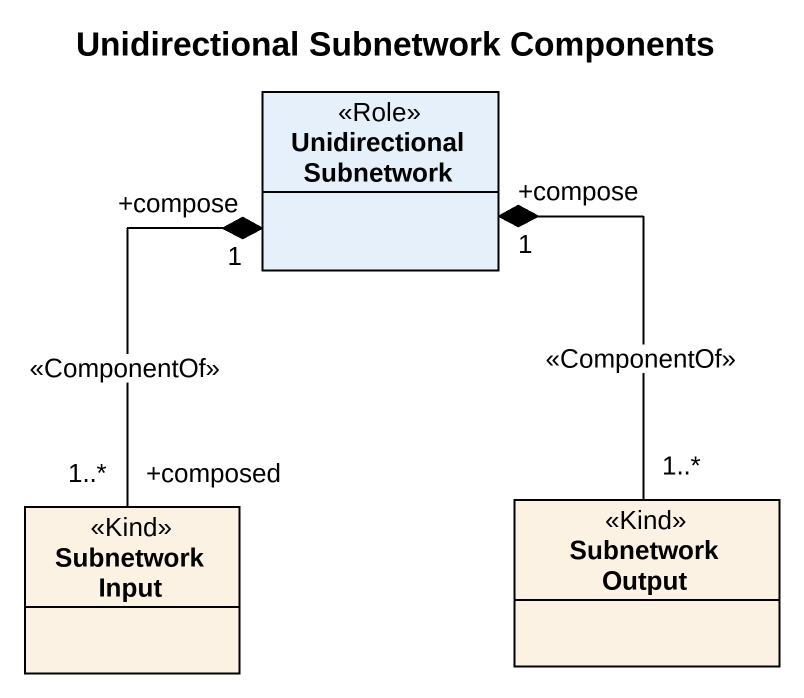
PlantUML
@startuml
title Unidirectional Subnetwork Components
hide circle
hide empty members
class "Unidirectional Subnetwork" as Unidirectional_Subnetwork <<Role>>
class "Subnetwork Input" as Subnetwork_Input <<Kind>> #FCF2E3
class "Subnetwork Output" as Subnetwork_Output <<Kind>> #FCF2E3
Unidirectional_Subnetwork "+compose\n1" *-- "+composed\n1..*" Subnetwork_Input : <<ComponentOf>>
Unidirectional_Subnetwork "+compose\n1" *-- "1..*" Subnetwork_Output : <<ComponentOf>>
@enduml
